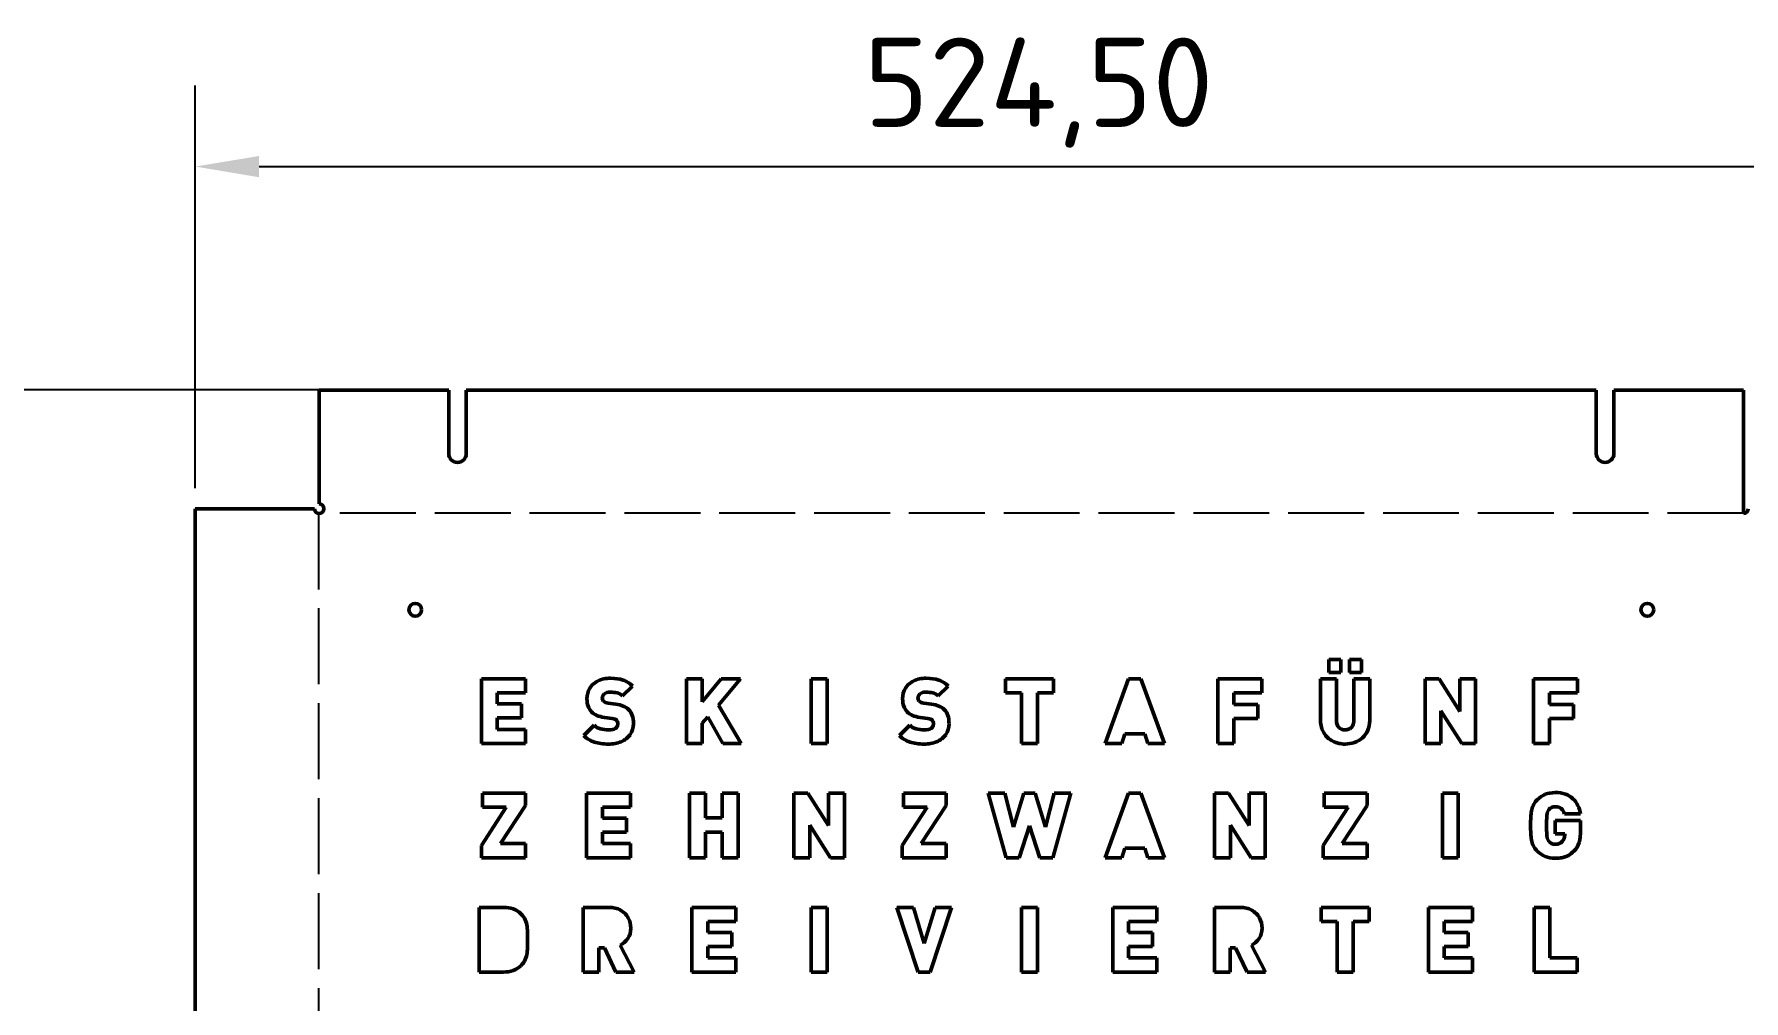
# Model space of a CAD drawing. Header units: millimetres. Extents: x -20 to 3500, y -209 to 1208.
# Drawn here: x 1291.8 to 1559.9, y 632.2 to 783.9 of the extents above; entities that cross this region are included whole.
import ezdxf

# ---------------------------------------------------------------- set-up
doc = ezdxf.new("R2010")
doc.units = ezdxf.units.MM
doc.header["$LTSCALE"] = 4
doc.linetypes.add('DASHED', pattern=[0.2067, 0.1654, -0.0413])
doc.layers.add('Bemaßung (ISO)', color=7, linetype='Continuous', lineweight=25)
doc.layers.add('Sichtbar (ISO)', color=7, linetype='Continuous', lineweight=50)
doc.layers.add('Biegelinie nach unten(DIN)', color=7, linetype='DASHED', lineweight=25, true_color=0x8000ff)
doc.styles.add('Notiztext (DIN)', font='isocpeur.ttf')
doc.dimstyles.new('Standard (DIN)', dxfattribs={"dimscale": 4, "dimtxt": 3.5, "dimasz": 2.5, "dimexe": 3.175, "dimexo": 0.8, "dimgap": 0.8, "dimtad": 1, "dimrnd": 1e-08, "dimzin": 0, "dimtxsty": 'Notiztext (DIN)', "dimcen": 0.09, "dimdle": 10, "dimclrd": 256, "dimclre": 256, "dimclrt": 256, "dimadec": 0, "dimazin": 0, "dimtfac": 1, "dimtmove": 0, "dimatfit": 3, "dimfxl": 1, "dimtolj": 1, "dimtzin": 0, "dimlwd": -1, "dimlwe": -1, "dimarcsym": 0})

# ---------------------------------------------------------------- blocks, each defined once
blk = doc.blocks.new('*D23')
at = {"layer": 'Bemaßung (ISO)', "transparency": 16777216}
for p, q in [((1356.35, 728.07), (1266.33, 728.07)), ((1279.03, 718.07), (1279.03, 475.82)), ((1356.35, 465.82), (1266.33, 465.82))]:
    blk.add_line(p, q, dxfattribs=at)
for points in [[(1277.36, 718.07), (1280.69, 718.07), (1279.03, 728.07)], [(1277.36, 475.82), (1280.69, 475.82), (1279.03, 465.82)]]:
    blk.add_solid(points, dxfattribs=at)
at = {"layer": 'Defpoints', "color": 0, "transparency": 16777216}
for p in [(1359.55, 728.07), (1279.03, 465.82), (1359.55, 465.82)]:
    blk.add_point(p, dxfattribs=at)
at = {"layer": 'Bemaßung (ISO)', "transparency": 16777216, "insert": (1267.43, 570.69), "char_height": 14, "attachment_point": 4, "rotation": 90, "style": 'Notiztext (DIN)'}
blk.add_mtext('\\A1;524,50', dxfattribs=at)
blk = doc.blocks.new('*D24')
at = {"layer": 'Bemaßung (ISO)', "transparency": 16777216}
for p, q in [((1317.05, 712.64), (1317.05, 775.84)), ((1579.3, 712.64), (1579.3, 775.84)), ((1327.05, 763.14), (1569.3, 763.14))]:
    blk.add_line(p, q, dxfattribs=at)
for points in [[(1327.05, 764.8), (1327.05, 761.47), (1317.05, 763.14)], [(1569.3, 764.8), (1569.3, 761.47), (1579.3, 763.14)]]:
    blk.add_solid(points, dxfattribs=at)
at = {"layer": 'Defpoints', "color": 0, "transparency": 16777216}
for p in [(1579.3, 763.14), (1317.05, 709.44), (1579.3, 709.44)]:
    blk.add_point(p, dxfattribs=at)
at = {"layer": 'Bemaßung (ISO)', "transparency": 16777216, "insert": (1421.92, 774.74), "char_height": 14, "attachment_point": 4, "style": 'Notiztext (DIN)'}
blk.add_mtext('\\A1;524,50', dxfattribs=at)

msp = doc.modelspace()

# ---------------------------------------------------------------- linework, layer by layer
at = {"layer": 'Biegelinie nach unten(DIN)', "ltscale": 18.022655}
msp.add_line((1336.3615, 708.7013), (1336.3615, 485.1843), dxfattribs=at)
at = {"layer": 'Biegelinie nach unten(DIN)', "ltscale": 17.989056}
msp.add_line((1559.874, 708.7553), (1336.7737, 708.7553), dxfattribs=at)
at = {"layer": 'Sichtbar (ISO)'}
for p, q in [((1336.474, 710.1928), (1336.474, 728.0678)), ((1336.474, 728.0678), (1356.799, 728.0678)), ((1356.799, 718.0678), (1356.799, 728.0678)), ((1359.549, 728.0678), (1536.799, 728.0678)), ((1359.549, 728.0678), (1359.549, 718.0678)), ((1536.799, 718.0678), (1536.799, 728.0678)), ((1539.549, 728.0678), (1559.874, 728.0678)), ((1539.549, 728.0678), (1539.549, 718.0678)), ((1559.874, 728.0678), (1559.874, 708.6928)), ((1335.724, 709.4428), (1317.049, 709.4428)), ((1317.049, 484.4428), (1317.049, 709.4428)), ((1494.8386, 683.7177), (1494.8386, 685.7868)), ((1494.8386, 685.7868), (1496.7475, 685.7868)), ((1496.7475, 685.7868), (1496.7475, 683.7177)), ((1498.0642, 683.7177), (1498.0642, 685.7868)), ((1498.0642, 685.7868), (1499.973, 685.7868)), ((1499.973, 685.7868), (1499.973, 683.7177)), ((1361.927, 672.5781), (1361.927, 682.7354)), ((1361.927, 682.7354), (1368.8309, 682.7354)), ((1368.8309, 682.7354), (1368.8309, 680.5131)), ((1385.616, 681.6068), (1384.0485, 680.0393)), ((1394.0934, 672.5781), (1394.0934, 682.7354)), ((1394.0934, 682.7354), (1396.5735, 682.7354)), ((1396.5735, 682.7354), (1396.5735, 679.1407)), ((1396.5735, 679.1407), (1399.5134, 682.7354)), ((1402.5648, 682.7354), (1399.0954, 678.6251)), ((1399.5134, 682.7354), (1402.5648, 682.7354)), ((1413.6407, 672.5781), (1413.6407, 682.7354)), ((1413.6407, 682.7354), (1416.1348, 682.7354)), ((1416.1348, 682.7354), (1416.1348, 672.5781)), ((1435.1248, 681.6068), (1433.5573, 680.0393)), ((1444.1455, 680.5131), (1444.1455, 682.7354)), ((1444.1455, 682.7354), (1451.6416, 682.7354)), ((1451.6416, 682.7354), (1451.6416, 680.5131)), ((1459.7393, 672.5781), (1463.4316, 682.7354)), ((1463.4316, 682.7354), (1465.3614, 682.7354)), ((1465.3614, 682.7354), (1469.0537, 672.5781)), ((1477.4475, 672.5781), (1477.4475, 682.7354)), ((1477.4475, 682.7354), (1484.3514, 682.7354)), ((1484.3514, 682.7354), (1484.3514, 680.5131)), ((1493.5498, 676.145), (1493.5498, 682.7354)), ((1493.5498, 682.7354), (1496.0439, 682.7354)), ((1496.7475, 683.7177), (1494.8386, 683.7177)), ((1496.0439, 682.7354), (1496.0439, 676.2007)), ((1499.973, 683.7177), (1498.0642, 683.7177)), ((1498.7609, 676.2007), (1498.7609, 682.7354)), ((1498.7609, 682.7354), (1501.2549, 682.7354)), ((1501.2549, 682.7354), (1501.2549, 676.145)), ((1509.9413, 672.5781), (1509.9413, 682.7354)), ((1509.9413, 682.7354), (1512.1226, 682.7354)), ((1512.1226, 682.7354), (1515.3752, 677.6289)), ((1515.3752, 677.6289), (1515.3752, 682.7354)), ((1515.3752, 682.7354), (1517.8693, 682.7354)), ((1517.8693, 682.7354), (1517.8693, 672.5781)), ((1526.9563, 672.5781), (1526.9563, 682.7354)), ((1526.9563, 682.7354), (1533.8602, 682.7354)), ((1533.8602, 682.7354), (1533.8602, 680.5131)), ((1368.8309, 680.5131), (1364.4211, 680.5131)), ((1364.4211, 680.5131), (1364.4211, 678.8132)), ((1364.4211, 678.8132), (1368.19, 678.8132)), ((1368.19, 678.8132), (1368.19, 676.5909)), ((1381.7913, 678.9247), (1383.0174, 678.7575)), ((1399.0954, 678.6251), (1402.6762, 672.5781)), ((1431.3001, 678.9247), (1432.5262, 678.7575)), ((1446.6466, 680.5131), (1444.1455, 680.5131)), ((1446.6466, 672.5781), (1446.6466, 680.5131)), ((1451.6416, 680.5131), (1449.1406, 680.5131)), ((1449.1406, 680.5131), (1449.1406, 672.5781)), ((1484.3514, 680.5131), (1479.9415, 680.5131)), ((1479.9415, 680.5131), (1479.9415, 678.7296)), ((1479.9415, 678.7296), (1483.7105, 678.7296)), ((1483.7105, 678.7296), (1483.7105, 676.5073)), ((1533.8602, 680.5131), (1529.4503, 680.5131)), ((1529.4503, 680.5131), (1529.4503, 678.7296)), ((1529.4503, 678.7296), (1533.2192, 678.7296)), ((1533.2192, 678.7296), (1533.2192, 676.5073)), ((1368.19, 676.5909), (1364.4211, 676.5909)), ((1364.4211, 676.5909), (1364.4211, 674.8005)), ((1382.4462, 676.5003), (1381.2201, 676.6745)), ((1397.4304, 676.7441), (1396.5735, 675.7618)), ((1396.5735, 675.7618), (1396.5735, 672.5781)), ((1399.7712, 672.5781), (1397.4304, 676.7441)), ((1431.955, 676.5003), (1430.7288, 676.6745)), ((1483.7105, 676.5073), (1479.9415, 676.5073)), ((1479.9415, 676.5073), (1479.9415, 672.5781)), ((1515.6887, 672.5781), (1512.4353, 677.6846)), ((1512.4353, 677.6846), (1512.4353, 672.5781)), ((1533.2192, 676.5073), (1529.4503, 676.5073)), ((1529.4503, 676.5073), (1529.4503, 672.5781)), ((1364.4211, 674.8005), (1368.8309, 674.8005)), ((1368.8309, 674.8005), (1368.8309, 672.5781)), ((1377.9945, 673.8321), (1379.5968, 675.4344)), ((1427.5033, 673.8321), (1429.1056, 675.4344)), ((1462.8464, 674.0899), (1462.3518, 672.5781)), ((1465.9745, 674.0899), (1462.8464, 674.0899)), ((1466.4482, 672.5781), (1465.9745, 674.0899)), ((1368.8309, 672.5781), (1361.927, 672.5781)), ((1396.5735, 672.5781), (1394.0934, 672.5781)), ((1402.6762, 672.5781), (1399.7712, 672.5781)), ((1416.1348, 672.5781), (1413.6407, 672.5781)), ((1449.1406, 672.5781), (1446.6466, 672.5781)), ((1462.3518, 672.5781), (1459.7393, 672.5781)), ((1469.0537, 672.5781), (1466.4482, 672.5781)), ((1479.9415, 672.5781), (1477.4475, 672.5781)), ((1512.4353, 672.5781), (1509.9413, 672.5781)), ((1517.8693, 672.5781), (1515.6887, 672.5781)), ((1529.4503, 672.5781), (1526.9563, 672.5781)), ((1361.934, 656.5853), (1365.8314, 662.5766)), ((1362.1079, 662.5766), (1362.1079, 664.799)), ((1362.1079, 664.799), (1368.824, 664.799)), ((1365.8314, 662.5766), (1362.1079, 662.5766)), ((1368.824, 662.8623), (1364.9126, 656.864)), ((1368.824, 664.799), (1368.824, 662.8623)), ((1378.4299, 654.6417), (1378.4299, 664.799)), ((1378.4299, 664.799), (1385.3338, 664.799)), ((1385.3338, 662.5766), (1380.924, 662.5766)), ((1380.924, 662.5766), (1380.924, 660.8768)), ((1385.3338, 664.799), (1385.3338, 662.5766)), ((1394.5636, 654.6417), (1394.5636, 664.799)), ((1394.5636, 664.799), (1397.0577, 664.799)), ((1397.0577, 664.799), (1397.0577, 660.8907)), ((1399.712, 660.8907), (1399.712, 664.799)), ((1399.712, 664.799), (1402.206, 664.799)), ((1402.206, 664.799), (1402.206, 654.6417)), ((1410.9237, 654.6417), (1410.9237, 664.799)), ((1410.9237, 664.799), (1413.1052, 664.799)), ((1413.1052, 664.799), (1416.3577, 659.6925)), ((1416.3577, 659.6925), (1416.3577, 664.799)), ((1416.3577, 664.799), (1418.8517, 664.799)), ((1418.8517, 664.799), (1418.8517, 654.6417)), ((1427.9457, 656.5853), (1431.8431, 662.5766)), ((1428.1196, 662.5766), (1428.1196, 664.799)), ((1428.1196, 664.799), (1434.8357, 664.799)), ((1431.8431, 662.5766), (1428.1196, 662.5766)), ((1434.8357, 662.8623), (1430.9243, 656.864)), ((1434.8357, 664.799), (1434.8357, 662.8623)), ((1444.2256, 654.6417), (1441.432, 664.799)), ((1441.432, 664.799), (1444.0445, 664.799)), ((1444.0445, 664.799), (1445.3681, 659.4347)), ((1445.3681, 659.4347), (1447.0124, 664.799)), ((1447.0124, 664.799), (1448.7819, 664.799)), ((1448.7819, 664.799), (1450.4188, 659.4347)), ((1450.4188, 659.4347), (1451.7497, 664.799)), ((1454.3552, 664.799), (1451.5753, 654.6417)), ((1451.7497, 664.799), (1454.3552, 664.799)), ((1459.7393, 654.6417), (1463.4316, 664.799)), ((1463.4316, 664.799), (1465.3614, 664.799)), ((1465.3614, 664.799), (1469.0537, 654.6417)), ((1476.9354, 654.6417), (1476.9354, 664.799)), ((1476.9354, 664.799), (1479.1168, 664.799)), ((1479.1168, 664.799), (1482.3694, 659.6925)), ((1482.3694, 659.6925), (1482.3694, 664.799)), ((1482.3694, 664.799), (1484.8634, 664.799)), ((1484.8634, 664.799), (1484.8634, 654.6417)), ((1493.9574, 656.5853), (1497.8547, 662.5766)), ((1494.1313, 662.5766), (1494.1313, 664.799)), ((1494.1313, 664.799), (1500.8474, 664.799)), ((1497.8547, 662.5766), (1494.1313, 662.5766)), ((1500.8474, 662.8623), (1496.9361, 656.864)), ((1500.8474, 664.799), (1500.8474, 662.8623)), ((1512.6583, 654.6417), (1512.6583, 664.799)), ((1512.6583, 664.799), (1515.1523, 664.799)), ((1515.1523, 664.799), (1515.1523, 654.6417)), ((1380.924, 660.8768), (1384.6929, 660.8768)), ((1384.6929, 660.8768), (1384.6929, 658.6544)), ((1397.0577, 660.8907), (1399.712, 660.8907)), ((1416.6712, 654.6417), (1413.4178, 659.7482)), ((1413.4178, 659.7482), (1413.4178, 654.6417)), ((1447.8969, 659.6507), (1446.2529, 654.6417)), ((1449.5343, 654.6417), (1447.8969, 659.6507)), ((1482.6829, 654.6417), (1479.4295, 659.7482)), ((1479.4295, 659.7482), (1479.4295, 654.6417)), ((1526.493, 659.379), (1526.493, 660.0617)), ((1530.3385, 658.4106), (1530.3385, 660.4936)), ((1530.3385, 660.4936), (1534.3234, 660.4936)), ((1534.3095, 661.5177), (1531.7946, 661.5177)), ((1534.3234, 660.4936), (1534.3234, 659.0794)), ((1384.6929, 658.6544), (1380.924, 658.6544)), ((1380.924, 658.6544), (1380.924, 656.864)), ((1399.712, 658.6684), (1397.0577, 658.6684)), ((1397.0577, 658.6684), (1397.0577, 654.6417)), ((1399.712, 654.6417), (1399.712, 658.6684)), ((1531.8364, 658.4106), (1530.3385, 658.4106)), ((1531.8364, 658.2643), (1531.8364, 658.4106)), ((1361.934, 654.6417), (1361.934, 656.5853)), ((1368.824, 654.6417), (1361.934, 654.6417)), ((1364.9126, 656.864), (1368.824, 656.864)), ((1368.824, 656.864), (1368.824, 654.6417)), ((1385.3338, 654.6417), (1378.4299, 654.6417)), ((1380.924, 656.864), (1385.3338, 656.864)), ((1385.3338, 656.864), (1385.3338, 654.6417)), ((1397.0577, 654.6417), (1394.5636, 654.6417)), ((1402.206, 654.6417), (1399.712, 654.6417)), ((1413.4178, 654.6417), (1410.9237, 654.6417)), ((1418.8517, 654.6417), (1416.6712, 654.6417)), ((1427.9457, 654.6417), (1427.9457, 656.5853)), ((1434.8357, 654.6417), (1427.9457, 654.6417)), ((1430.9243, 656.864), (1434.8357, 656.864)), ((1434.8357, 656.864), (1434.8357, 654.6417)), ((1446.2529, 654.6417), (1444.2256, 654.6417)), ((1451.5753, 654.6417), (1449.5343, 654.6417)), ((1462.3518, 654.6417), (1459.7393, 654.6417)), ((1462.8464, 656.1534), (1462.3518, 654.6417)), ((1465.9745, 656.1534), (1462.8464, 656.1534)), ((1466.4482, 654.6417), (1465.9745, 656.1534)), ((1469.0537, 654.6417), (1466.4482, 654.6417)), ((1479.4295, 654.6417), (1476.9354, 654.6417)), ((1484.8634, 654.6417), (1482.6829, 654.6417)), ((1493.9574, 654.6417), (1493.9574, 656.5853)), ((1500.8474, 654.6417), (1493.9574, 654.6417)), ((1496.9361, 656.864), (1500.8474, 656.864)), ((1500.8474, 656.864), (1500.8474, 654.6417)), ((1515.1523, 654.6417), (1512.6583, 654.6417)), ((1361.5996, 636.7052), (1361.5996, 646.8625)), ((1361.5996, 646.8625), (1365.365, 646.8625)), ((1377.8691, 636.7052), (1377.8691, 646.8625)), ((1377.8691, 646.8625), (1381.8921, 646.8625)), ((1394.9329, 636.7052), (1394.9329, 646.8625)), ((1394.9329, 646.8625), (1401.8368, 646.8625)), ((1401.8368, 646.8625), (1401.8368, 644.6402)), ((1413.6407, 636.7052), (1413.6407, 646.8625)), ((1413.6407, 646.8625), (1416.1348, 646.8625)), ((1416.1348, 646.8625), (1416.1348, 636.7052)), ((1430.4537, 636.7052), (1427.1027, 646.8625)), ((1427.1027, 646.8625), (1429.6873, 646.8625)), ((1429.6873, 646.8625), (1431.3941, 641.1848)), ((1431.3941, 641.1848), (1433.0801, 646.8625)), ((1435.6786, 646.8625), (1432.3137, 636.7052)), ((1433.0801, 646.8625), (1435.6786, 646.8625)), ((1446.6466, 636.7052), (1446.6466, 646.8625)), ((1446.6466, 646.8625), (1449.1406, 646.8625)), ((1449.1406, 646.8625), (1449.1406, 636.7052)), ((1460.9446, 636.7052), (1460.9446, 646.8625)), ((1460.9446, 646.8625), (1467.8485, 646.8625)), ((1467.8485, 646.8625), (1467.8485, 644.6402)), ((1476.8867, 636.7052), (1476.8867, 646.8625)), ((1476.8867, 646.8625), (1480.9096, 646.8625)), ((1493.6543, 644.6402), (1493.6543, 646.8625)), ((1493.6543, 646.8625), (1501.1504, 646.8625)), ((1501.1504, 646.8625), (1501.1504, 644.6402)), ((1510.4533, 636.7052), (1510.4533, 646.8625)), ((1510.4533, 646.8625), (1517.3572, 646.8625)), ((1517.3572, 646.8625), (1517.3572, 644.6402)), ((1527.0294, 636.7052), (1527.0294, 646.8625)), ((1527.0294, 646.8625), (1529.5235, 646.8625)), ((1529.5235, 646.8625), (1529.5235, 638.9276)), ((1401.8368, 644.6402), (1397.4269, 644.6402)), ((1397.4269, 644.6402), (1397.4269, 642.9403)), ((1467.8485, 644.6402), (1463.4386, 644.6402)), ((1463.4386, 644.6402), (1463.4386, 642.9403)), ((1496.1553, 644.6402), (1493.6543, 644.6402)), ((1496.1553, 636.7052), (1496.1553, 644.6402)), ((1501.1504, 644.6402), (1498.6494, 644.6402)), ((1498.6494, 644.6402), (1498.6494, 636.7052)), ((1517.3572, 644.6402), (1512.9474, 644.6402)), ((1512.9474, 644.6402), (1512.9474, 642.9403)), ((1369.1584, 642.6129), (1369.1584, 640.9549)), ((1383.7048, 640.9409), (1385.8947, 636.7052)), ((1397.4269, 642.9403), (1401.1958, 642.9403)), ((1401.1958, 642.9403), (1401.1958, 640.718)), ((1463.4386, 642.9403), (1467.2075, 642.9403)), ((1467.2075, 642.9403), (1467.2075, 640.718)), ((1482.7223, 640.9409), (1484.9122, 636.7052)), ((1512.9474, 642.9403), (1516.7163, 642.9403)), ((1516.7163, 642.9403), (1516.7163, 640.718)), ((1381.2085, 640.4881), (1380.3632, 640.4881)), ((1380.3632, 640.4881), (1380.3632, 636.7052)), ((1383.0101, 636.7052), (1381.2085, 640.4881)), ((1401.1958, 640.718), (1397.4269, 640.718)), ((1397.4269, 640.718), (1397.4269, 638.9276)), ((1397.4269, 638.9276), (1401.8368, 638.9276)), ((1401.8368, 638.9276), (1401.8368, 636.7052)), ((1467.2075, 640.718), (1463.4386, 640.718)), ((1463.4386, 640.718), (1463.4386, 638.9276)), ((1463.4386, 638.9276), (1467.8485, 638.9276)), ((1467.8485, 638.9276), (1467.8485, 636.7052)), ((1480.2261, 640.4881), (1479.3807, 640.4881)), ((1479.3807, 640.4881), (1479.3807, 636.7052)), ((1482.0276, 636.7052), (1480.2261, 640.4881)), ((1516.7163, 640.718), (1512.9474, 640.718)), ((1512.9474, 640.718), (1512.9474, 638.9276)), ((1512.9474, 638.9276), (1517.3572, 638.9276)), ((1517.3572, 638.9276), (1517.3572, 636.7052)), ((1529.5235, 638.9276), (1533.787, 638.9276)), ((1533.787, 638.9276), (1533.787, 636.7052)), ((1365.365, 636.7052), (1361.5996, 636.7052)), ((1380.3632, 636.7052), (1377.8691, 636.7052)), ((1385.8947, 636.7052), (1383.0101, 636.7052)), ((1401.8368, 636.7052), (1394.9329, 636.7052)), ((1416.1348, 636.7052), (1413.6407, 636.7052)), ((1432.3137, 636.7052), (1430.4537, 636.7052)), ((1449.1406, 636.7052), (1446.6466, 636.7052)), ((1467.8485, 636.7052), (1460.9446, 636.7052)), ((1479.3807, 636.7052), (1476.8867, 636.7052)), ((1484.9122, 636.7052), (1482.0276, 636.7052)), ((1498.6494, 636.7052), (1496.1553, 636.7052)), ((1517.3572, 636.7052), (1510.4533, 636.7052)), ((1533.787, 636.7052), (1527.0294, 636.7052))]:
    msp.add_line(p, q, dxfattribs=at)
for centre in [(1351.5476, 693.5692), (1544.8004, 693.5692)]:
    msp.add_circle(centre, 1, dxfattribs=at)
for centre, radius, start, end in [((1358.174, 718.0678), 1.375, 180, 0), ((1538.174, 718.0678), 1.375, 180, 0), ((1336.474, 709.4428), 0.75, 180, 90), ((1559.874, 709.4428), 0.75, 270, 0)]:
    msp.add_arc(centre, radius, start, end, dxfattribs=at)
for points, knots in [([(1379.1788, 677.5732), (1378.7144, 678.0515), (1378.4822, 678.7319), (1378.4822, 679.6144), (1378.4822, 680.232), (1378.632, 680.7836), (1378.9315, 681.269)], [13, 13, 13, 13, 14, 14, 14, 15, 15, 15, 15]), ([(1380.2204, 682.408), (1380.78, 682.682), (1381.436, 682.819), (1382.1884, 682.819), (1382.9361, 682.819), (1383.5898, 682.7226), (1384.1495, 682.5299)], [16, 16, 16, 16, 17, 17, 17, 18, 18, 18, 18]), ([(1428.6876, 677.5732), (1428.2231, 678.0515), (1427.991, 678.7319), (1427.991, 679.6144), (1427.991, 680.232), (1428.1407, 680.7836), (1428.4403, 681.269)], [13, 13, 13, 13, 14, 14, 14, 15, 15, 15, 15]), ([(1429.7291, 682.408), (1430.2887, 682.682), (1430.9448, 682.819), (1431.6972, 682.819), (1432.4449, 682.819), (1433.0986, 682.7226), (1433.6583, 682.5299)], [16, 16, 16, 16, 17, 17, 17, 18, 18, 18, 18]), ([(1381.2061, 680.3528), (1380.9971, 680.1624), (1380.8926, 679.9441), (1380.8926, 679.698), (1380.8926, 679.5169), (1380.9599, 679.3589), (1381.0947, 679.2243)], [23, 23, 23, 23, 24, 24, 24, 25, 25, 25, 25]), ([(1383.2055, 680.534), (1382.9036, 680.6036), (1382.5413, 680.6385), (1382.1188, 680.6385), (1381.7193, 680.6385), (1381.4151, 680.5432), (1381.2061, 680.3528)], [21, 21, 21, 21, 22, 22, 22, 23, 23, 23, 23]), ([(1430.7149, 680.3528), (1430.5059, 680.1624), (1430.4014, 679.9441), (1430.4014, 679.698), (1430.4014, 679.5169), (1430.4687, 679.3589), (1430.6034, 679.2243)], [23, 23, 23, 23, 24, 24, 24, 25, 25, 25, 25]), ([(1432.7143, 680.534), (1432.4124, 680.6036), (1432.0501, 680.6385), (1431.6275, 680.6385), (1431.228, 680.6385), (1430.9239, 680.5432), (1430.7149, 680.3528)], [21, 21, 21, 21, 22, 22, 22, 23, 23, 23, 23]), ([(1380.5861, 674.8875), (1380.9947, 674.7737), (1381.4197, 674.7169), (1381.861, 674.7169), (1382.8316, 674.7169), (1383.317, 675.021), (1383.317, 675.6295), (1383.317, 675.8895), (1383.2496, 676.0893), (1383.115, 676.2286)], [7, 7, 7, 7, 8, 8, 8, 9, 9, 9, 10, 10, 10, 10]), ([(1430.0949, 674.8875), (1430.5035, 674.7737), (1430.9285, 674.7169), (1431.3698, 674.7169), (1432.3404, 674.7169), (1432.8258, 675.021), (1432.8258, 675.6295), (1432.8258, 675.8895), (1432.7584, 676.0893), (1432.6238, 676.2286)], [7, 7, 7, 7, 8, 8, 8, 9, 9, 9, 10, 10, 10, 10]), ([(1496.4035, 675.1105), (1496.6434, 674.848), (1496.9728, 674.7169), (1497.392, 674.7169), (1497.6619, 674.7169), (1497.9018, 674.7749), (1498.1112, 674.891)], [11, 11, 11, 11, 12, 12, 12, 13, 13, 13, 13]), ([(1383.8221, 672.8672), (1383.2252, 672.6187), (1382.5669, 672.4945), (1381.8471, 672.4945), (1381.0064, 672.4945), (1380.2749, 672.5943), (1379.6526, 672.7941)], [2, 2, 2, 2, 3, 3, 3, 4, 4, 4, 4]), ([(1433.3309, 672.8672), (1432.734, 672.6187), (1432.0757, 672.4945), (1431.3558, 672.4945), (1430.5152, 672.4945), (1429.7837, 672.5943), (1429.1613, 672.7941)], [2, 2, 2, 2, 3, 3, 3, 4, 4, 4, 4]), ([(1498.8793, 672.7488), (1498.4101, 672.5792), (1497.9131, 672.4945), (1497.3884, 672.4945), (1496.6963, 672.4945), (1496.0544, 672.6454), (1495.4621, 672.9473)], [3, 3, 3, 3, 4, 4, 4, 5, 5, 5, 5]), ([(1528.7691, 664.6039), (1529.2143, 664.7896), (1529.7388, 664.8826), (1530.3419, 664.8826), (1531.5485, 664.8826), (1532.4777, 664.5597), (1533.1298, 663.9142)], [13, 13, 13, 13, 14, 14, 14, 15, 15, 15, 15]), ([(1531.7946, 661.5177), (1531.6923, 661.9171), (1531.5298, 662.2074), (1531.3069, 662.3885), (1531.084, 662.5697), (1530.7611, 662.6602), (1530.3385, 662.6602), (1529.9112, 662.6602), (1529.5838, 662.5115), (1529.3563, 662.2144)], [17, 17, 17, 17, 18, 18, 18, 19, 19, 19, 20, 20, 20, 20]), ([(1529.0288, 661.1032), (1529.001, 660.7803), (1528.987, 660.3195), (1528.987, 659.7203), (1528.987, 659.1212), (1529.001, 658.659), (1529.0288, 658.334)], [22, 22, 22, 22, 23, 23, 23, 24, 24, 24, 24]), ([(1529.3563, 657.2123), (1529.5792, 656.9243), (1529.9066, 656.7804), (1530.3385, 656.7804), (1530.8262, 656.7804), (1531.1976, 656.9151), (1531.4532, 657.1845)], [26, 26, 26, 26, 27, 27, 27, 28, 28, 28, 28]), ([(1531.4349, 654.6626), (1531.0961, 654.5929), (1530.7319, 654.5581), (1530.3421, 654.5581), (1529.2143, 654.5581), (1528.2748, 654.9388), (1527.5232, 655.7006)], [4, 4, 4, 4, 5, 5, 5, 6, 6, 6, 6]), ([(1384.951, 645.2045), (1385.2225, 644.7075), (1385.3582, 644.171), (1385.3582, 643.5952), (1385.3582, 642.9589), (1385.1972, 642.4144), (1384.8753, 641.9615), (1384.5535, 641.5087), (1384.1633, 641.1684), (1383.7048, 640.9409)], [9, 9, 9, 9, 10, 10, 10, 11, 11, 11, 12, 12, 12, 12]), ([(1483.9685, 645.2045), (1484.24, 644.7075), (1484.3758, 644.171), (1484.3758, 643.5952), (1484.3758, 642.9589), (1484.2147, 642.4144), (1483.8929, 641.9615), (1483.571, 641.5087), (1483.1807, 641.1684), (1482.7223, 640.9409)], [9, 9, 9, 9, 10, 10, 10, 11, 11, 11, 12, 12, 12, 12])]:
    msp.add_open_spline(points, degree=3, knots=knots, dxfattribs=at)
for points in [[(1378.9315, 681.269), (1379.2311, 681.7542), (1379.6606, 682.1339), (1380.2204, 682.408)], [(1384.1495, 682.5299), (1384.7091, 682.3371), (1385.198, 682.0294), (1385.616, 681.6068)], [(1428.4403, 681.269), (1428.7399, 681.7542), (1429.1694, 682.1339), (1429.7291, 682.408)], [(1433.6583, 682.5299), (1434.2179, 682.3371), (1434.7068, 682.0294), (1435.1248, 681.6068)], [(1381.0947, 679.2243), (1381.2525, 679.0663), (1381.4848, 678.9665), (1381.7913, 678.9247)], [(1383.0174, 678.7575), (1383.9092, 678.6274), (1384.5756, 678.3465), (1385.0169, 677.9145)], [(1384.0485, 680.0393), (1383.7884, 680.2994), (1383.5074, 680.4643), (1383.2055, 680.534)], [(1430.6034, 679.2243), (1430.7613, 679.0663), (1430.9936, 678.9665), (1431.3001, 678.9247)], [(1432.5262, 678.7575), (1433.4179, 678.6274), (1434.0844, 678.3465), (1434.5256, 677.9145)], [(1433.5573, 680.0393), (1433.2971, 680.2994), (1433.0162, 680.4643), (1432.7143, 680.534)], [(1381.2201, 676.6745), (1380.319, 676.7999), (1379.6386, 677.0994), (1379.1788, 677.5732)], [(1383.115, 676.2286), (1382.9802, 676.3679), (1382.7573, 676.4585), (1382.4462, 676.5003)], [(1385.0169, 677.9145), (1385.2816, 677.6591), (1385.4732, 677.349), (1385.5916, 676.9845)], [(1385.5916, 676.9845), (1385.71, 676.6198), (1385.7693, 676.1868), (1385.7693, 675.6852)], [(1430.7288, 676.6745), (1429.8278, 676.7999), (1429.1474, 677.0994), (1428.6876, 677.5732)], [(1432.6238, 676.2286), (1432.489, 676.3679), (1432.2661, 676.4585), (1431.955, 676.5003)], [(1434.5256, 677.9145), (1434.7904, 677.6591), (1434.982, 677.349), (1435.1004, 676.9845)], [(1435.1004, 676.9845), (1435.2188, 676.6198), (1435.278, 676.1868), (1435.278, 675.6852)], [(1494.062, 674.2327), (1493.7204, 674.7876), (1493.5498, 675.4251), (1493.5498, 676.145)], [(1496.0439, 676.2007), (1496.0439, 675.7363), (1496.1637, 675.3728), (1496.4035, 675.1105)], [(1498.5933, 675.3996), (1498.7049, 675.6225), (1498.7609, 675.8895), (1498.7609, 676.2007)], [(1501.2549, 676.145), (1501.2549, 675.6109), (1501.155, 675.1162), (1500.9553, 674.6611)], [(1379.6526, 672.7941), (1379.0302, 672.9937), (1378.4775, 673.3398), (1377.9945, 673.8321)], [(1379.5968, 675.4344), (1379.8476, 675.1836), (1380.1774, 675.0013), (1380.5861, 674.8875)], [(1385.2433, 673.9645), (1384.8926, 673.4814), (1384.4188, 673.1156), (1383.8221, 672.8672)], [(1385.7693, 675.6852), (1385.7693, 675.021), (1385.5939, 674.4474), (1385.2433, 673.9645)], [(1429.1613, 672.7941), (1428.5389, 672.9937), (1427.9863, 673.3398), (1427.5033, 673.8321)], [(1429.1056, 675.4344), (1429.3564, 675.1836), (1429.6861, 675.0013), (1430.0949, 674.8875)], [(1434.7521, 673.9645), (1434.4013, 673.4814), (1433.9276, 673.1156), (1433.3309, 672.8672)], [(1435.278, 675.6852), (1435.278, 675.021), (1435.1027, 674.4474), (1434.7521, 673.9645)], [(1495.4621, 672.9473), (1494.8701, 673.2492), (1494.4031, 673.6776), (1494.062, 674.2327)], [(1498.1112, 674.891), (1498.3208, 675.0071), (1498.4814, 675.1767), (1498.5933, 675.3996)], [(1500.1193, 673.4907), (1499.7617, 673.1656), (1499.3482, 672.9183), (1498.8793, 672.7488)], [(1500.9553, 674.6611), (1500.7555, 674.2059), (1500.4768, 673.8158), (1500.1193, 673.4907)], [(1526.6739, 662.2248), (1526.7945, 662.7937), (1527.0776, 663.3012), (1527.5232, 663.747)], [(1527.5232, 663.747), (1527.9082, 664.1325), (1528.3236, 664.4181), (1528.7691, 664.6039)], [(1533.1298, 663.9142), (1533.7816, 663.2686), (1534.175, 662.4697), (1534.3095, 661.5177)], [(1526.493, 660.0617), (1526.493, 660.9348), (1526.5533, 661.6558), (1526.6739, 662.2248)], [(1529.1508, 661.8208), (1529.0973, 661.6651), (1529.0567, 661.426), (1529.0288, 661.1032)], [(1529.3563, 662.2144), (1529.2727, 662.1075), (1529.204, 661.9763), (1529.1508, 661.8208)], [(1526.6739, 657.2193), (1526.5533, 657.7859), (1526.493, 658.5057), (1526.493, 659.379)], [(1527.5232, 655.7006), (1527.0776, 656.1465), (1526.7945, 656.6526), (1526.6739, 657.2193)], [(1529.0288, 658.334), (1529.0567, 658.0088), (1529.0973, 657.7673), (1529.1508, 657.6094)], [(1529.1508, 657.6094), (1529.204, 657.4515), (1529.2727, 657.3191), (1529.3563, 657.2123)], [(1531.4532, 657.1845), (1531.7086, 657.4399), (1531.8364, 657.7998), (1531.8364, 658.2643)], [(1534.0973, 657.0521), (1533.9465, 656.5366), (1533.6783, 656.086), (1533.2932, 655.7006)], [(1534.3234, 659.0794), (1534.3234, 658.2434), (1534.248, 657.5676), (1534.0973, 657.0521)], [(1532.4128, 655.0248), (1532.0995, 654.853), (1531.7735, 654.7322), (1531.4349, 654.6626)], [(1533.2932, 655.7006), (1533.0195, 655.4219), (1532.7261, 655.1966), (1532.4128, 655.0248)], [(1365.365, 646.8625), (1366.525, 646.8625), (1367.4368, 646.5304), (1368.1004, 645.8663)], [(1381.8921, 646.8625), (1382.6205, 646.8625), (1383.2447, 646.7104), (1383.7643, 646.4062)], [(1383.7643, 646.4062), (1384.284, 646.102), (1384.6795, 645.7014), (1384.951, 645.2045)], [(1480.9096, 646.8625), (1481.6381, 646.8625), (1482.2621, 646.7104), (1482.7818, 646.4062)], [(1482.7818, 646.4062), (1483.3015, 646.102), (1483.697, 645.7014), (1483.9685, 645.2045)], [(1368.1004, 645.8663), (1368.4113, 645.5551), (1368.6432, 645.2312), (1368.7964, 644.8945)], [(1368.7964, 644.8945), (1368.9495, 644.5577), (1369.0481, 644.2163), (1369.0922, 643.8704)], [(1369.0922, 643.8704), (1369.1363, 643.5243), (1369.1584, 643.1052), (1369.1584, 642.6129)], [(1369.1584, 640.9549), (1369.1584, 640.4625), (1369.1363, 640.0433), (1369.0922, 639.6974)], [(1368.7964, 638.6733), (1368.6432, 638.3365), (1368.4113, 638.0126), (1368.1004, 637.7014)], [(1369.0922, 639.6974), (1369.0481, 639.3513), (1368.9495, 639.01), (1368.7964, 638.6733)], [(1368.1004, 637.7014), (1367.4368, 637.0372), (1366.525, 636.7052), (1365.365, 636.7052)]]:
    msp.add_open_spline(points, degree=3, dxfattribs=at)

# ---------------------------------------------------------------- dimensions: what is measured, and where the dimension line sits
at = {"layer": 'Bemaßung (ISO)'}
dim = msp.add_linear_dim(base=(1579.299, 763.1355), p1=(1317.049, 709.4428), p2=(1579.299, 709.4428), dimstyle='Standard (DIN)', override={"dimgap": 0.8, "dimdec": 2, "dimlfac": 2, "dimtol": 0, "dimlim": 0, "dimtp": 0, "dimtm": 0, "dimtdec": 2, "dimtofl": 0, "dimatfit": 1}, dxfattribs=at)
dim.commit()
dim.dimension.update_dxf_attribs({"geometry": '*D24', "text_midpoint": (1448.174, 763.1355), "dimtype": 160})
dim = msp.add_linear_dim(base=(1279.0281, 465.8178), p1=(1359.549, 728.0678), p2=(1359.549, 465.8178), angle=270, dimstyle='Standard (DIN)', override={"dimgap": 0.8, "dimdec": 2, "dimlfac": 2, "dimtol": 0, "dimlim": 0, "dimtp": 0, "dimtm": 0, "dimtdec": 2, "dimtofl": 0, "dimatfit": 1}, dxfattribs=at)
dim.commit()
dim.dimension.update_dxf_attribs({"geometry": '*D23', "text_midpoint": (1279.0281, 596.9428), "dimtype": 160})

doc.saveas('drawing.dxf')
